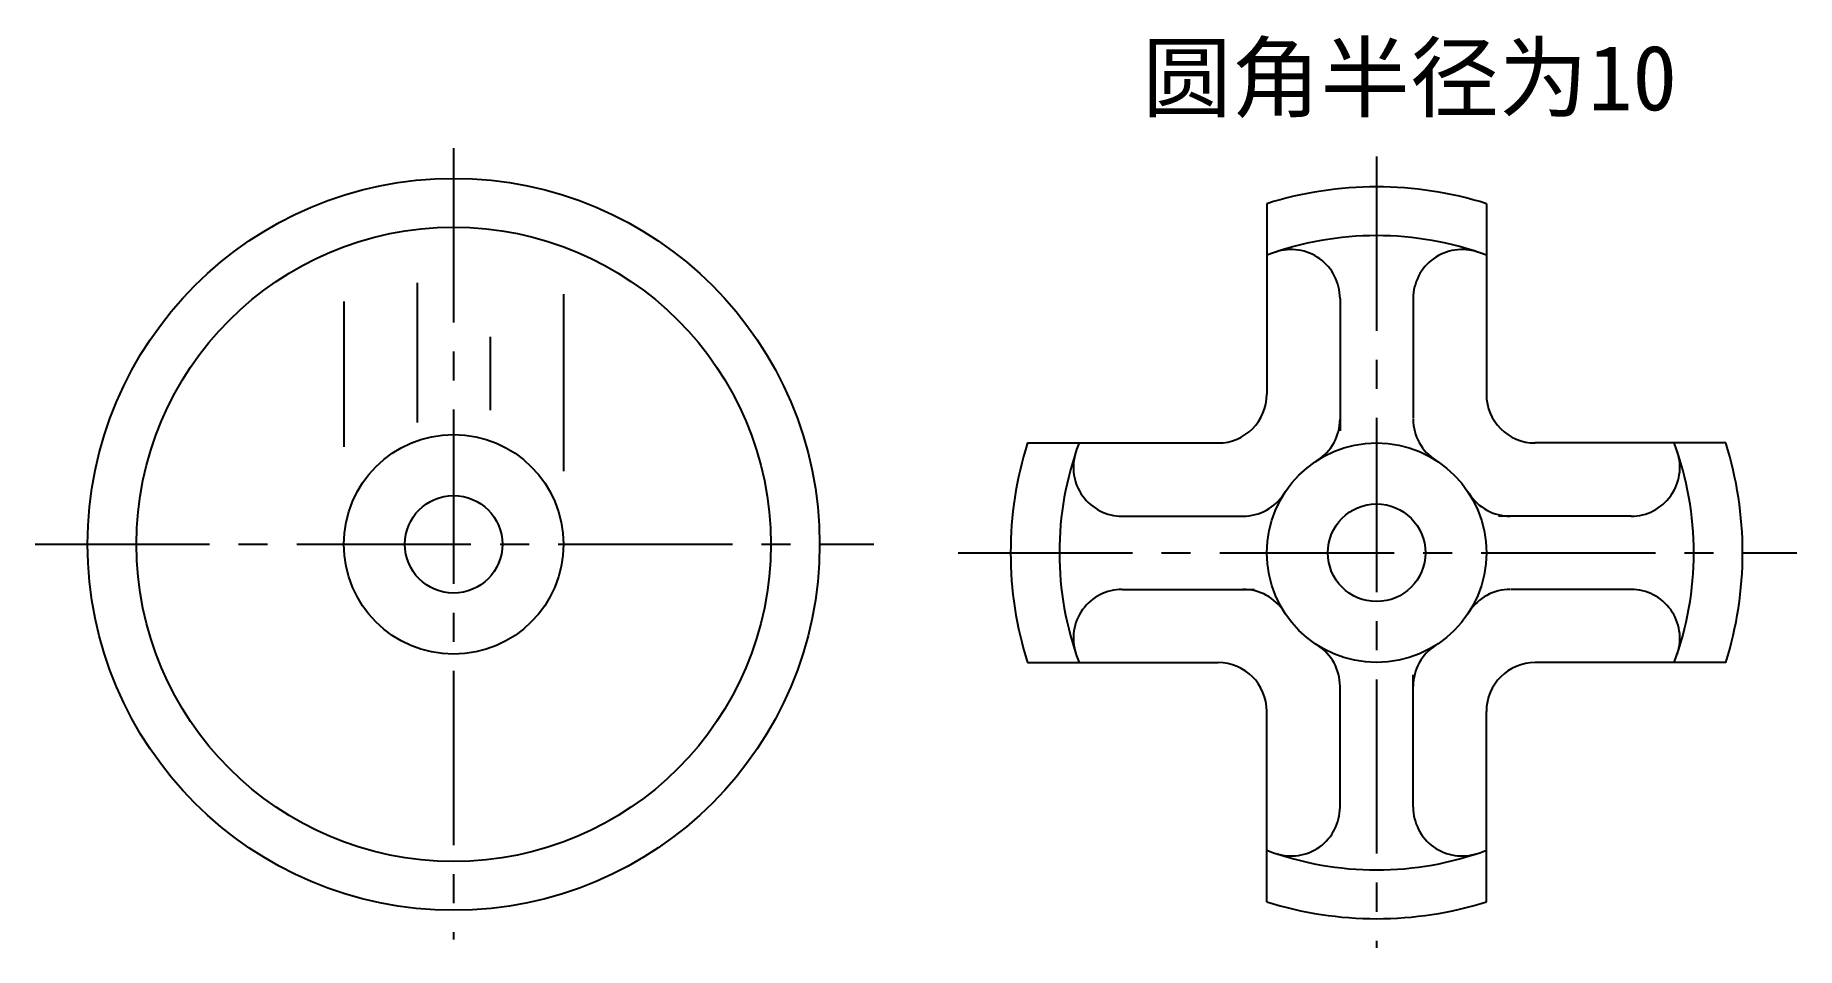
# Model space of a CAD drawing. Extents: x 1 to 406, y 58 to 268.
import ezdxf

# ---------------------------------------------------------------- set-up
doc = ezdxf.new("R2010")
doc.units = 0
doc.header["$LTSCALE"] = 6
doc.linetypes.add('CENTER2', pattern=[28.575, 19.05, -3.175, 3.175, -3.175])
doc.layers.add('LAYER1', color=7, linetype='CONTINUOUS')
doc.layers.add('LAYER4', color=1, linetype='CENTER2')
doc.styles.add('样式 1', font='SimSun.ttf')

msp = doc.modelspace()

# ---------------------------------------------------------------- linework, layer by layer
at = {"layer": 'LAYER1', "ltscale": 0.35}
for p, q in [((283.92, 228.98), (283.92, 185.25)), ((334.32, 228.98), (334.32, 185.25)), ((88.89, 210.84), (88.89, 178.79)), ((72.09, 206.55), (72.09, 173.19)), ((122.49, 208.23), (122.49, 167.59)), ((300.72, 207.25), (300.72, 176.85)), ((317.52, 207.25), (317.52, 179.65)), ((105.69, 198.39), (105.69, 181.59)), ((228.99, 174.05), (272.72, 174.05)), ((389.26, 174.05), (345.52, 174.05)), ((250.73, 157.25), (278.32, 157.25)), ((367.52, 157.25), (337.12, 157.25)), ((250.73, 140.45), (281.12, 140.45)), ((367.52, 140.45), (339.92, 140.45)), ((228.99, 123.65), (272.72, 123.65)), ((389.26, 123.65), (345.52, 123.65)), ((300.72, 90.45), (300.72, 118.05)), ((317.52, 90.45), (317.52, 120.85)), ((283.92, 68.72), (283.92, 112.45)), ((334.32, 68.72), (334.32, 112.45))]:
    msp.add_line(p, q, dxfattribs=at)
for centre, radius in [((97.29, 150.79), 84), ((97.29, 150.79), 72.8), ((97.29, 150.79), 25.2), ((309.12, 148.85), 25.2), ((97.29, 150.79), 11.2), ((309.12, 148.85), 11.2)]:
    msp.add_circle(centre, radius, dxfattribs=at)
for centre, radius, start, end in [((309.12, 148.85), 84, 72.5424, 107.4576), ((309.12, 148.85), 72.8, 69.7478, 110.2522), ((289.52, 207.25), 11.2, 0, 108.553), ((328.72, 207.25), 11.2, 71.447, 180), ((272.72, 185.25), 11.2, 270, 0), ((345.52, 185.25), 11.2, 180, 270), ((289.52, 179.52), 11.2, 302.579, 0), ((328.72, 179.52), 11.2, 180, 237.421), ((309.12, 148.85), 84, 162.5424, 197.4576), ((309.12, 148.85), 72.8, 159.7478, 200.2522), ((309.12, 148.85), 72.8, 339.7478, 20.2522), ((309.12, 148.85), 84, 342.5424, 17.4576), ((250.73, 168.45), 11.2, 161.447, 270), ((367.52, 168.45), 11.2, 270, 18.553), ((278.45, 168.45), 11.2, 270, 327.421), ((339.8, 168.45), 11.2, 212.579, 270), ((250.73, 129.25), 11.2, 90, 198.553), ((278.45, 129.25), 11.2, 32.579, 90), ((339.8, 129.25), 11.2, 90, 147.421), ((367.52, 129.25), 11.2, 341.447, 90), ((289.52, 118.18), 11.2, 0, 57.421), ((328.72, 118.18), 11.2, 122.579, 180), ((272.72, 112.45), 11.2, 0, 90), ((345.52, 112.45), 11.2, 90, 180), ((289.52, 90.45), 11.2, 251.447, 0), ((328.72, 90.45), 11.2, 180, 288.553), ((309.12, 148.85), 72.8, 249.7478, 290.2522), ((309.12, 148.85), 84, 252.5424, 287.4576)]:
    msp.add_arc(centre, radius, start, end, dxfattribs=at)
at = {"layer": 'LAYER4', "ltscale": 0.35}
for p, q in [((97.29, 241.75), (97.29, 60.11)), ((309.12, 239.81), (309.12, 58.17)), ((1.26, 150.79), (193.71, 150.79)), ((213.1, 148.85), (405.55, 148.85))]:
    msp.add_line(p, q, dxfattribs=at)

# ---------------------------------------------------------------- texts
at = {"layer": 'LAYER4', "ltscale": 0.35, "style": '样式 1'}
msp.add_text('圆角半径为10', height=15, dxfattribs=at).set_placement((255.35, 250.41))

doc.saveas('drawing.dxf')
